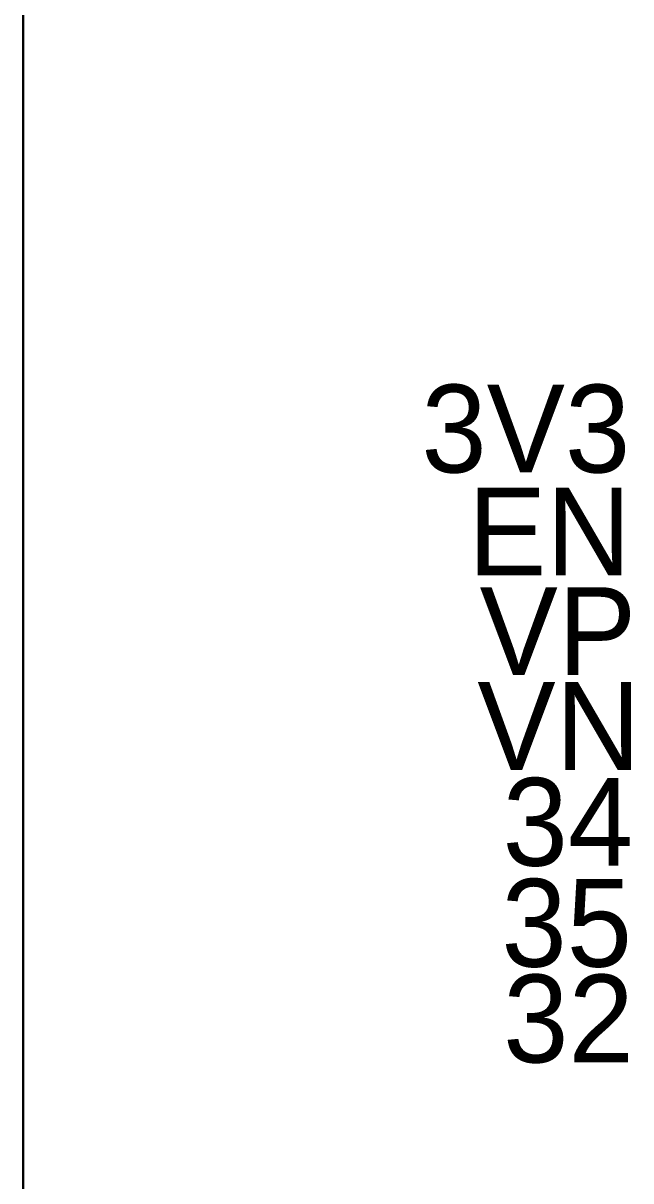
# Model space of a CAD drawing. Extents: x -486 to -411, y 6 to 106.
# Drawn here: x -486 to -470.17, y 37.91 to 68.07 of the extents above; entities that cross this region are included whole.
import ezdxf

# ---------------------------------------------------------------- set-up
doc = ezdxf.new("R2010")
doc.units = 0
doc.layers.add('MOSFET', color=7, linetype='CONTINUOUS')
doc.layers.add('MOSFET$MASK', color=7, linetype='CONTINUOUS')
doc.styles.add('DEFAULT', font='txt')

msp = doc.modelspace()

# ---------------------------------------------------------------- linework, layer by layer
at = {"layer": 'MOSFET'}
msp.add_line((-486, 106.163), (-486, 6.163), dxfattribs=at)
at = {"layer": 'MOSFET$MASK'}
msp.add_line((-486, 9.163), (-486, 103.163), dxfattribs=at)

# ---------------------------------------------------------------- texts
at = {"layer": 'MOSFET$MASK', "style": 'DEFAULT'}
for s, p in [('3V3', (-475.623, 56.364)), ('EN', (-474.409, 53.685)), ('VP', (-474.107, 51.087)), ('VN', (-474.165, 48.615)), ('34', (-473.506, 46.119)), ('35', (-473.537, 43.489)), ('32', (-473.492, 40.995))]:
    msp.add_text(s, height=2.2874, dxfattribs=at).set_placement(p)

doc.saveas('drawing.dxf')
